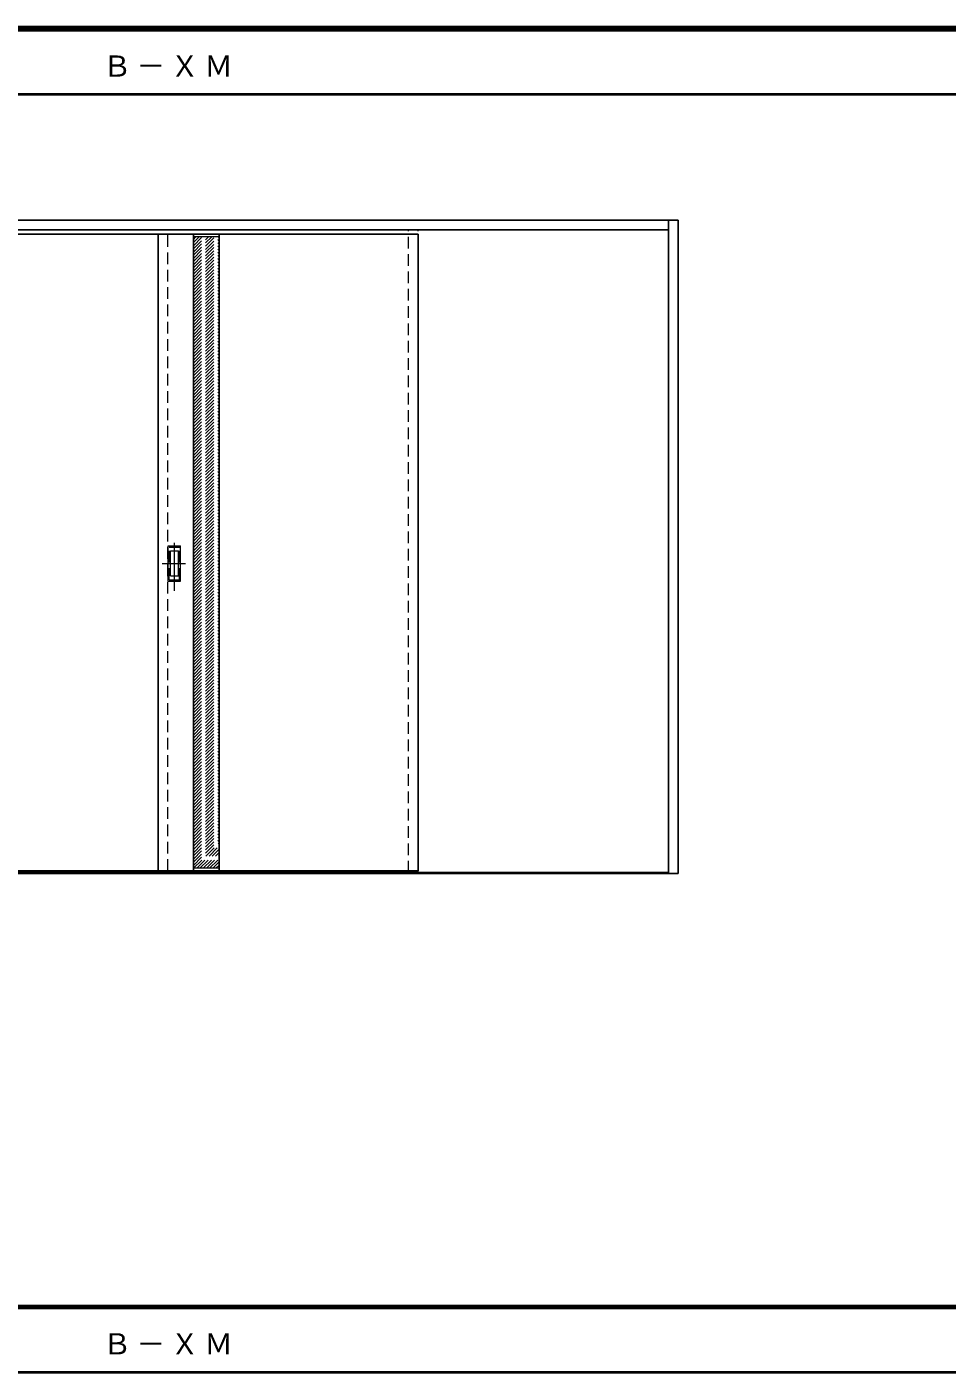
# Model space of a CAD drawing. Units: millimetres, scale not verified. Extents: x -6000 to 5700, y -4307 to 4175.
# Drawn here: x -3134 to -267, y -16 to 4175 of the extents above; entities that cross this region are included whole.
import ezdxf

# ---------------------------------------------------------------- set-up
doc = ezdxf.new("R2010")
doc.units = ezdxf.units.MM
doc.header["$LTSCALE"] = 30
doc.linetypes.add('CHAIN1', pattern=[8, 5, -1, 1, -1])
doc.linetypes.add('DASHED1', pattern=[1.8, 1.2, -0.6])
for name, color, linetype, lineweight in [('0-2_扉', 3, 'Continuous', 25), ('0-3_仕上げ', 3, 'Continuous', 25), ('0-4_枠', 3, 'Continuous', 25), ('0-6_引手', 7, 'Continuous', 18), ('0-A_文字', 7, 'Continuous', 18), ('0-C_ハッチ', 4, 'DASHED1', 9), ('F-1_枠', 6, 'Continuous', 40)]:
    doc.layers.add(name, color=color, linetype=linetype, lineweight=lineweight)
doc.styles.add('ＭＳ ゴシック', font='')
doc.styles.get('ＭＳ ゴシック').set_extended_font_data('MS Gothic')

msp = doc.modelspace()

# ---------------------------------------------------------------- linework, layer by layer
at = {"layer": '0-2_扉'}
for p, q in [((-2695, 3529), (-3505, 3529)), ((-2725, 1546), (-2725, 3529)), ((-2725, 3529), (-1915, 3529)), ((-1915, 1546), (-1915, 3529)), ((-2695, 1546), (-3505, 1546)), ((-2725, 1546), (-1915, 1546)), ((-2725, 1538), (-2695, 1538))]:
    msp.add_line(p, q, dxfattribs=at)
at = {"layer": '0-2_扉', "color": 4, "linetype": 'DASHED1', "lineweight": 9}
for p, q in [((-2695, 1546), (-2695, 3529)), ((-1945, 1541), (-1945, 3543)), ((-1915, 1541), (-1915, 3543))]:
    msp.add_line(p, q, dxfattribs=at)
at = {"layer": '0-3_仕上げ'}
for p, q in [((-2615, 1546), (-2615, 3529)), ((-2535, 1546), (-2535, 3529))]:
    msp.add_line(p, q, dxfattribs=at)
at = {"layer": '0-3_仕上げ', "color": 7, "lineweight": 18}
for p, q in [((-2535, 3521), (-2615, 3521)), ((-2535, 1554), (-2615, 1554))]:
    msp.add_line(p, q, dxfattribs=at)
at = {"layer": '0-4_枠'}
for p, q in [((-4312, 3573), (-1105, 3573)), ((-1135, 1538), (-1135, 3573)), ((-1105, 1538), (-1105, 3573)), ((-4282, 3543), (-1135, 3543)), ((-4282, 1541), (-1135, 1541)), ((-4282, 1538), (-1135, 1538)), ((-1105, 1538), (-1135, 1538))]:
    msp.add_line(p, q, dxfattribs=at)
at = {"layer": '0-6_引手', "linetype": 'CHAIN1'}
for p, q in [((-2674, 2418.27), (-2674, 2589.12)), ((-2712.07, 2503.5), (-2639.56, 2503.5))]:
    msp.add_line(p, q, dxfattribs=at)
at = {"layer": '0-6_引手'}
for p, q in [((-2655, 2448.5), (-2655, 2558.5)), ((-2686.5, 2464.5), (-2686.5, 2542.5)), ((-2686.5, 2542.5), (-2661.5, 2542.5)), ((-2661.5, 2464.5), (-2661.5, 2542.5)), ((-2693, 2448.5), (-2655, 2448.5)), ((-2686.5, 2464.5), (-2661.5, 2464.5))]:
    msp.add_line(p, q, dxfattribs=at)
at = {"layer": '0-6_引手', "linetype": 'DASHED1'}
for p, q in [((-2690, 2554.5), (-2658, 2554.5)), ((-2690, 2452.5), (-2690, 2554.5))]:
    msp.add_line(p, q, dxfattribs=at)
at = {"layer": '0-6_引手'}
msp.add_lwpolyline([(-2693, 2448.5), (-2693, 2558.5), (-2655, 2558.5)], dxfattribs=at)
at = {"layer": '0-6_引手', "linetype": 'DASHED1'}
msp.add_lwpolyline([(-2690, 2452.5), (-2658, 2452.5), (-2658, 2554.5)], dxfattribs=at)
at = {"layer": '0-C_ハッチ'}
for p, q in [((-2615, 3513.19), (-2607.19, 3521)), ((-2615, 3503.29), (-2597.29, 3521)), ((-2615, 3493.39), (-2587.39, 3521)), ((-2615, 3483.49), (-2577.49, 3521)), ((-2615, 3473.59), (-2567.59, 3521)), ((-2615, 3463.69), (-2557.69, 3521)), ((-2615, 3453.79), (-2547.79, 3521)), ((-2615, 3443.89), (-2537.89, 3521)), ((-2615, 3433.99), (-2535, 3513.99)), ((-2615, 3424.09), (-2535, 3504.09)), ((-2615, 3414.19), (-2535, 3494.19)), ((-2615, 3404.29), (-2535, 3484.29)), ((-2615, 3394.39), (-2535, 3474.39)), ((-2615, 3384.5), (-2535, 3464.5)), ((-2615, 3374.6), (-2535, 3454.6)), ((-2615, 3364.7), (-2535, 3444.7)), ((-2615, 3354.8), (-2535, 3434.8)), ((-2615, 3344.9), (-2535, 3424.9)), ((-2615, 3335), (-2535, 3415)), ((-2615, 3325.1), (-2535, 3405.1)), ((-2615, 3315.2), (-2535, 3395.2)), ((-2615, 3305.3), (-2535, 3385.3)), ((-2615, 3295.4), (-2535, 3375.4)), ((-2615, 3285.5), (-2535, 3365.5)), ((-2615, 3275.6), (-2535, 3355.6)), ((-2615, 3265.7), (-2535, 3345.7)), ((-2615, 3255.8), (-2535, 3335.8)), ((-2615, 3245.9), (-2535, 3325.9)), ((-2615, 3236), (-2535, 3316)), ((-2615, 3226.1), (-2535, 3306.1)), ((-2615, 3216.2), (-2535, 3296.2)), ((-2615, 3206.3), (-2535, 3286.3)), ((-2615, 3196.41), (-2535, 3276.41)), ((-2615, 3186.51), (-2535, 3266.51)), ((-2615, 3176.61), (-2535, 3256.61)), ((-2615, 3166.71), (-2535, 3246.71)), ((-2615, 3156.81), (-2535, 3236.81)), ((-2615, 3146.91), (-2535, 3226.91)), ((-2615, 3137.01), (-2535, 3217.01)), ((-2615, 3127.11), (-2535, 3207.11)), ((-2615, 3117.21), (-2535, 3197.21)), ((-2615, 3107.31), (-2535, 3187.31)), ((-2615, 3097.41), (-2535, 3177.41)), ((-2615, 3087.51), (-2535, 3167.51)), ((-2615, 3077.61), (-2535, 3157.61)), ((-2615, 3067.71), (-2535, 3147.71)), ((-2615, 3057.81), (-2535, 3137.81)), ((-2615, 3047.91), (-2535, 3127.91)), ((-2615, 3038.01), (-2535, 3118.01)), ((-2615, 3028.11), (-2535, 3108.11)), ((-2615, 3018.21), (-2535, 3098.21)), ((-2615, 3008.31), (-2535, 3088.31)), ((-2615, 2998.42), (-2535, 3078.42)), ((-2615, 2988.52), (-2535, 3068.52)), ((-2615, 2978.62), (-2535, 3058.62)), ((-2615, 2968.72), (-2535, 3048.72)), ((-2615, 2958.82), (-2535, 3038.82)), ((-2615, 2948.92), (-2535, 3028.92)), ((-2615, 2939.02), (-2535, 3019.02)), ((-2615, 2929.12), (-2535, 3009.12)), ((-2615, 2919.22), (-2535, 2999.22)), ((-2615, 2909.32), (-2535, 2989.32)), ((-2615, 2899.42), (-2535, 2979.42)), ((-2615, 2889.52), (-2535, 2969.52)), ((-2615, 2879.62), (-2535, 2959.62)), ((-2615, 2869.72), (-2535, 2949.72)), ((-2615, 2859.82), (-2535, 2939.82)), ((-2615, 2849.92), (-2535, 2929.92)), ((-2615, 2840.02), (-2535, 2920.02)), ((-2615, 2830.12), (-2535, 2910.12)), ((-2615, 2820.22), (-2535, 2900.22)), ((-2615, 2810.32), (-2535, 2890.32)), ((-2615, 2800.43), (-2535, 2880.43)), ((-2615, 2790.53), (-2535, 2870.53)), ((-2615, 2780.63), (-2535, 2860.63)), ((-2615, 2770.73), (-2535, 2850.73)), ((-2615, 2760.83), (-2535, 2840.83)), ((-2615, 2750.93), (-2535, 2830.93)), ((-2615, 2741.03), (-2535, 2821.03)), ((-2615, 2731.13), (-2535, 2811.13)), ((-2615, 2721.23), (-2535, 2801.23)), ((-2615, 2711.33), (-2535, 2791.33)), ((-2615, 2701.43), (-2535, 2781.43)), ((-2615, 2691.53), (-2535, 2771.53)), ((-2615, 2681.63), (-2535, 2761.63)), ((-2615, 2671.73), (-2535, 2751.73)), ((-2615, 2661.83), (-2535, 2741.83)), ((-2615, 2651.93), (-2535, 2731.93)), ((-2615, 2642.03), (-2535, 2722.03)), ((-2615, 2632.13), (-2535, 2712.13)), ((-2615, 2622.23), (-2535, 2702.23)), ((-2615, 2612.33), (-2535, 2692.33)), ((-2615, 2602.44), (-2535, 2682.44)), ((-2615, 2592.54), (-2535, 2672.54)), ((-2615, 2582.64), (-2535, 2662.64)), ((-2615, 2572.74), (-2535, 2652.74)), ((-2615, 2562.84), (-2535, 2642.84)), ((-2615, 2552.94), (-2535, 2632.94)), ((-2615, 2543.04), (-2535, 2623.04)), ((-2615, 2533.14), (-2535, 2613.14)), ((-2615, 2523.24), (-2535, 2603.24)), ((-2615, 2513.34), (-2535, 2593.34)), ((-2615, 2503.44), (-2535, 2583.44)), ((-2615, 2493.54), (-2535, 2573.54)), ((-2615, 2483.64), (-2535, 2563.64)), ((-2615, 2473.74), (-2535, 2553.74)), ((-2615, 2463.84), (-2535, 2543.84)), ((-2615, 2453.94), (-2535, 2533.94)), ((-2615, 2444.04), (-2535, 2524.04)), ((-2615, 2434.14), (-2535, 2514.14)), ((-2615, 2424.24), (-2535, 2504.24)), ((-2615, 2414.34), (-2535, 2494.34)), ((-2615, 2404.45), (-2535, 2484.45)), ((-2615, 2394.55), (-2535, 2474.55)), ((-2615, 2384.65), (-2535, 2464.65)), ((-2615, 2374.75), (-2535, 2454.75)), ((-2615, 2364.85), (-2535, 2444.85)), ((-2615, 2354.95), (-2535, 2434.95)), ((-2615, 2345.05), (-2535, 2425.05)), ((-2615, 2335.15), (-2535, 2415.15)), ((-2615, 2325.25), (-2535, 2405.25)), ((-2615, 2315.35), (-2535, 2395.35)), ((-2615, 2305.45), (-2535, 2385.45)), ((-2615, 2295.55), (-2535, 2375.55)), ((-2615, 2285.65), (-2535, 2365.65)), ((-2615, 2275.75), (-2535, 2355.75)), ((-2615, 2265.85), (-2535, 2345.85)), ((-2615, 2255.95), (-2535, 2335.95)), ((-2615, 2246.05), (-2535, 2326.05)), ((-2615, 2236.15), (-2535, 2316.15)), ((-2615, 2226.25), (-2535, 2306.25)), ((-2615, 2216.36), (-2535, 2296.36)), ((-2615, 2206.46), (-2535, 2286.46)), ((-2615, 2196.56), (-2535, 2276.56)), ((-2615, 2186.66), (-2535, 2266.66)), ((-2615, 2176.76), (-2535, 2256.76)), ((-2615, 2166.86), (-2535, 2246.86)), ((-2615, 2156.96), (-2535, 2236.96)), ((-2615, 2147.06), (-2535, 2227.06)), ((-2615, 2137.16), (-2535, 2217.16)), ((-2615, 2127.26), (-2535, 2207.26)), ((-2615, 2117.36), (-2535, 2197.36)), ((-2615, 2107.46), (-2535, 2187.46)), ((-2615, 2097.56), (-2535, 2177.56)), ((-2615, 2087.66), (-2535, 2167.66)), ((-2615, 2077.76), (-2535, 2157.76)), ((-2615, 2067.86), (-2535, 2147.86)), ((-2615, 2057.96), (-2535, 2137.96)), ((-2615, 2048.06), (-2535, 2128.06)), ((-2615, 2038.16), (-2535, 2118.16)), ((-2615, 2028.26), (-2535, 2108.26)), ((-2615, 2018.37), (-2535, 2098.37)), ((-2615, 2008.47), (-2535, 2088.47)), ((-2615, 1998.57), (-2535, 2078.57)), ((-2615, 1988.67), (-2535, 2068.67)), ((-2615, 1978.77), (-2535, 2058.77)), ((-2615, 1968.87), (-2535, 2048.87)), ((-2615, 1958.97), (-2535, 2038.97)), ((-2615, 1949.07), (-2535, 2029.07)), ((-2615, 1939.17), (-2535, 2019.17)), ((-2615, 1929.27), (-2535, 2009.27)), ((-2615, 1919.37), (-2535, 1999.37)), ((-2615, 1909.47), (-2535, 1989.47)), ((-2615, 1899.57), (-2535, 1979.57)), ((-2615, 1889.67), (-2535, 1969.67)), ((-2615, 1879.77), (-2535, 1959.77)), ((-2615, 1869.87), (-2535, 1949.87)), ((-2615, 1859.97), (-2535, 1939.97)), ((-2615, 1850.07), (-2535, 1930.07)), ((-2615, 1840.17), (-2535, 1920.17)), ((-2615, 1830.27), (-2535, 1910.27)), ((-2615, 1820.38), (-2535, 1900.38)), ((-2615, 1810.48), (-2535, 1890.48)), ((-2615, 1800.58), (-2535, 1880.58)), ((-2615, 1790.68), (-2535, 1870.68)), ((-2615, 1780.78), (-2535, 1860.78)), ((-2615, 1770.88), (-2535, 1850.88)), ((-2615, 1760.98), (-2535, 1840.98)), ((-2615, 1751.08), (-2535, 1831.08)), ((-2615, 1741.18), (-2535, 1821.18)), ((-2615, 1731.28), (-2535, 1811.28)), ((-2615, 1721.38), (-2535, 1801.38)), ((-2615, 1711.48), (-2535, 1791.48)), ((-2615, 1701.58), (-2535, 1781.58)), ((-2615, 1691.68), (-2535, 1771.68)), ((-2615, 1681.78), (-2535, 1761.78)), ((-2615, 1671.88), (-2535, 1751.88)), ((-2615, 1661.98), (-2535, 1741.98)), ((-2615, 1652.08), (-2535, 1732.08)), ((-2615, 1642.18), (-2535, 1722.18)), ((-2615, 1632.28), (-2535, 1712.28)), ((-2615, 1622.39), (-2535, 1702.39)), ((-2615, 1612.49), (-2535, 1692.49)), ((-2615, 1602.59), (-2535, 1682.59)), ((-2615, 1592.69), (-2535, 1672.69)), ((-2615, 1582.79), (-2535, 1662.79)), ((-2615, 1572.89), (-2535, 1652.89)), ((-2615, 1562.99), (-2535, 1642.99)), ((-2614.09, 1554), (-2535, 1633.09)), ((-2604.19, 1554), (-2535, 1623.19)), ((-2594.29, 1554), (-2535, 1613.29)), ((-2584.39, 1554), (-2535, 1603.39)), ((-2574.49, 1554), (-2535, 1593.49)), ((-2564.59, 1554), (-2535, 1583.59)), ((-2554.69, 1554), (-2535, 1573.69)), ((-2544.79, 1554), (-2535, 1563.79))]:
    msp.add_line(p, q, dxfattribs=at)
at = {"layer": 'F-1_枠'}
for p, q in [((-6000, 4175), (5700, 4175)), ((-6000, 4170), (5700, 4170)), ((-6000, 4165), (5700, 4165)), ((-6000, 3965), (5700, 3965)), ((-6000, 190.5), (5700, 190.5)), ((-6000, 187.5), (5700, 187.5)), ((-6000, 184.5), (5700, 184.5)), ((-6000, -15.5), (5700, -15.5))]:
    msp.add_line(p, q, dxfattribs=at)

# ---------------------------------------------------------------- texts
at = {"layer": '0-A_文字', "char_height": 65.98, "attachment_point": 7, "style": 'ＭＳ ゴシック'}
for insert in [(-2897.5, 4020), (-2897.5, 39.5)]:
    msp.add_mtext('\\T1.17;Ｂ－ＸＭ', dxfattribs=dict(at, insert=insert))

doc.saveas('drawing.dxf')
